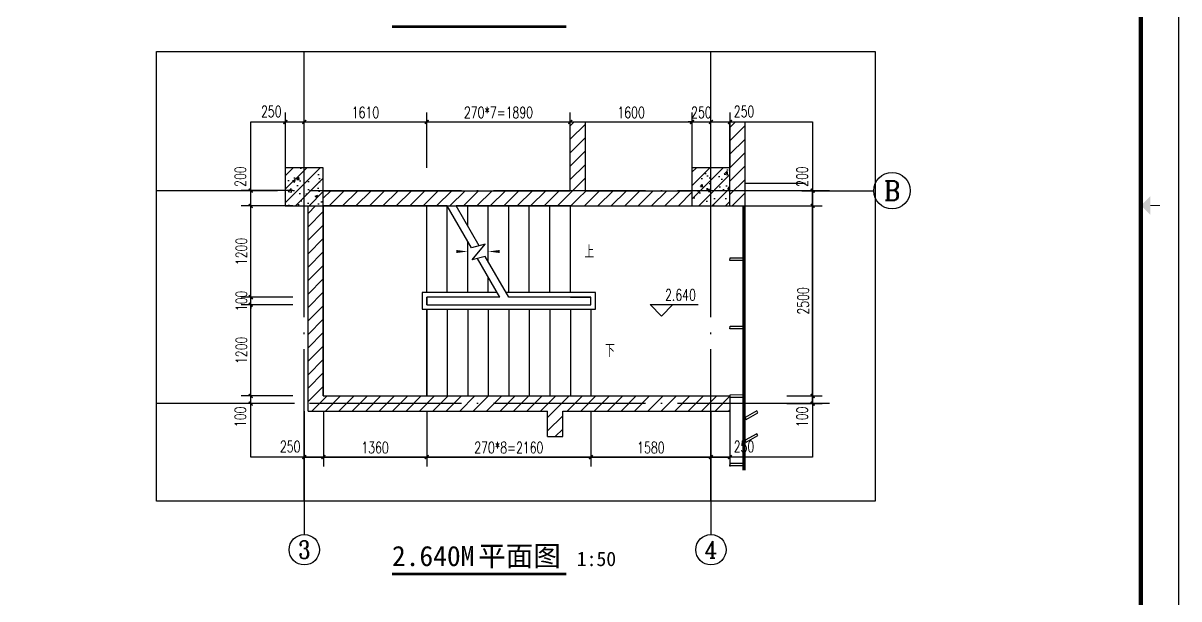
# Model space of a CAD drawing. Header units: millimetres. Extents: x -13830 to 215738, y -24143 to 193994.
# Drawn here: x 95143 to 110348, y 38759 to 46330 of the extents above; entities that cross this region are included whole.
import ezdxf
from ezdxf.enums import TextEntityAlignment as Align

# ---------------------------------------------------------------- set-up
doc = ezdxf.new("R2010")
doc.units = ezdxf.units.MM
doc.header["$LTSCALE"] = 100
doc.linetypes.add('DOTE', pattern=[2.42, 2, -0.2, 0.02, -0.2])
doc.layers.get('0').update_dxf_attribs({"linetype": 'CONTINUOUS'})
doc.layers.get('DEFPOINTS').update_dxf_attribs({"linetype": 'CONTINUOUS'})
for name, color, linetype in [('AXIS', 3, 'CONTINUOUS'), ('AXIS_TEXT', 7, 'CONTINUOUS'), ('COLUMN', 9, 'CONTINUOUS'), ('DIM_ELEV', 3, 'CONTINUOUS'), ('DIM_SYMB', 3, 'CONTINUOUS'), ('DOTE', 8, 'CONTINUOUS'), ('MCST 2F$0$A-_FLOR----_E-', 21, 'CONTINUOUS'), ('MCST 2F$0$A-_WIND----_E-', 4, 'CONTINUOUS'), ('PUB_DIM', 3, 'CONTINUOUS'), ('PUB_HATCH', 8, 'CONTINUOUS'), ('PUB_TEXT', 7, 'CONTINUOUS'), ('STAIR', 4, 'CONTINUOUS'), ('WALL', 2, 'CONTINUOUS'), ('图框', 7, 'CONTINUOUS')]:
    doc.layers.add(name, color=color, linetype=linetype)
doc.styles.add('_TCH_AXIS', font='COMPLEX', dxfattribs={"bigfont": 'GBCBIG'})
doc.styles.add('_TCH_DIM', font='SIMPLEX', dxfattribs={"bigfont": 'GBCBIG'})
doc.styles.add('_TCH_DIM_T3', font='SIMPLEX', dxfattribs={"width": 0.705882, "bigfont": 'GBCBIG'})
doc.styles.add('COMPLEX', font='COMPLEX')
doc.styles.add('黑体', font='')
doc.styles.get('黑体').set_extended_font_data('SimSun')
doc.dimstyles.new('_TCH_ARCH&&50', dxfattribs={"dimtxt": 148.75, "dimasz": 50, "dimexe": 125, "dimexo": 150, "dimgap": 50, "dimtad": 1, "dimdec": 0, "dimzin": 0, "dimdsep": 46, "dimtxsty": '_TCH_DIM_T3', "dimblk": 'ARCHTICK', "dimcen": 0.09, "dimclrt": 7, "dimazin": 2, "dimtfac": 1, "dimtdec": 0, "dimtix": 1, "dimtmove": 2, "dimatfit": 3, "dimfxl": 1, "dimtolj": 1, "dimtzin": 0, "dimarcsym": 0})
pattern_1 = [(45, (0, 0), (-88.38835, 88.38835), []), (50, (0, 0), (358.6301, -31.3761), [37.5, -412.5]), (355, (0, 0), (-69.3757, 376.0961), [30, -330]), (100.4514, (29.9, -2.6), (289.2547, 344.7198), [31.8701, -350.571]), (46.1842, (0, 100), (533.6205, -82.7595), [56.25, -618.75]), (96.6356, (44.47, 93.1), (467.3314, 487.059), [47.8051, -525.8565]), (351.1842, (0, 100), (467.331, 487.0593), [45, -495]), (21, (50, 75), (298.4535, -201.30945), [37.5, -412.5]), (326, (50, 75), (121.6577, 362.575), [30, -330]), (71.4514, (74.87, 58.22), (420.1113, 161.2652), [31.8701, -350.571]), (37.5, (0, 0), (6.07993, 166.44693), [0, -326, 0, -335, 0, -331.25]), (7.5, (0, 0), (131.53477, 197.20586), [0, -191, 0, -318.5, 0, -126.25]), (327.5, (-111.5, 0), (266.91122, -11.27744), [0, -125, 0, -390, 0, -517.5]), (317.5, (-161.5, 0), (291.5931, 50.0525), [0, -162.5, 0, -259, 0, -367.5])]
pattern_2 = [(45, (0, 89.76), (-88.38838, 88.38838), [])]

# ---------------------------------------------------------------- blocks, each defined once
blk = doc.blocks.new('TJAD_TK_A1')
at = {"layer": '图框'}
blk.add_line((1341.38, 950.45), (500.38, 950.45), dxfattribs=at)
at = {"layer": '图框', "const_width": 0.3}
blk.add_lwpolyline([(920.88, 942.95), (920.88, 945.45)], dxfattribs=at)
at = {"layer": '图框', "const_width": 1.2}
blk.add_lwpolyline([(1331.38, 940.45), (525.38, 940.45), (525.38, 366.45), (1331.38, 366.45)], close=True, dxfattribs=at)
at = {"layer": '图框'}
blk.add_solid([(918.38, 942.95), (923.38, 942.95), (920.88, 940.45)], dxfattribs=at)
blk = doc.blocks.new('180703-expo')
at = {"layer": '图框'}
blk.add_blockref('TJAD_TK_A1', (-500.38, -356.45), dxfattribs=at)
blk = doc.blocks.new('_AXISO')
blk.add_circle((0, 0), 0.5)
at = {"layer": 'AXIS_TEXT', "style": 'COMPLEX', "width": 1.041667}
blk.add_attdef('A', text='', height=0.56, dxfattribs=at).set_placement((-0.25, -0.28), (0.25, -0.28), align=Align.FIT)
blk = doc.blocks.new('MCST 2F$0$ELDERLY CARE MULLION')
at = {"layer": 'MCST 2F$0$A-_WIND----_E-'}
blk.add_lwpolyline([(155290, -76416), (155378, -76568), (155408, -76550), (155321, -76399)], close=True, dxfattribs=at)
blk = doc.blocks.new('A$C327C6D0A')
at = {"layer": 'MCST 2F$0$A-_WIND----_E-', "color": 8}
for points in [[(425, -3675), (425, -200)], [(450, -3675), (450, -200)]]:
    blk.add_lwpolyline(points, dxfattribs=at)
at = {"layer": 'MCST 2F$0$A-_WIND----_E-'}
blk.add_lwpolyline([(437, -3675), (437, -200)], dxfattribs=at)
for points in [[(617, -2921), (602, -2896), (450, -2983), (465, -3009)], [(617, -3221), (602, -3196), (450, -3283), (465, -3309)]]:
    blk.add_lwpolyline(points, close=True, dxfattribs=at)
at = {"xscale": -1, "rotation": 299.9999999999999}
for p in [(144249, -97195), (144249, -98095), (144249, -98995), (144249, -99895)]:
    blk.add_blockref('MCST 2F$0$ELDERLY CARE MULLION', p, dxfattribs=at)
blk = doc.blocks.new('_ArchTick')
at = {"color": 0, "linetype": 'ByBlock', "const_width": 0.4}
blk.add_lwpolyline([(-0.5, -0.5), (0.5, 0.5)], dxfattribs=at)
blk = doc.blocks.new('*D542')
at = {"layer": 'DEFPOINTS', "color": 0, "transparency": 16777216}
for p in [(98138, 41427), (98842, 41427), (98842, 41327)]:
    blk.add_point(p, dxfattribs=at)
at = {"layer": 'PUB_DIM', "color": 0, "lineweight": -2, "transparency": 16777216}
for p, q in [((98692, 41427), (98013, 41427)), ((98138, 41327), (98138, 41427)), ((98692, 41327), (98013, 41327))]:
    blk.add_line(p, q, dxfattribs=at)
at = {"layer": 'PUB_DIM', "color": 0, "lineweight": -2, "transparency": 16777216, "xscale": 50, "yscale": 50, "zscale": 50}
for p, rotation in [((98138, 41427), 90), ((98138, 41327), 270)]:
    blk.add_blockref('_ArchTick', p, dxfattribs=dict(at, rotation=rotation))
at = {"layer": 'PUB_DIM', "color": 7, "transparency": 16777216, "insert": (98001, 41152), "char_height": 148.8, "attachment_point": 5, "rotation": 90, "style": '_TCH_DIM_T3'}
blk.add_mtext('\\A1;100', dxfattribs=at)
blk = doc.blocks.new('*D543')
at = {"layer": 'DEFPOINTS', "color": 0, "transparency": 16777216}
for p in [(98138, 42627), (98842, 42627), (98842, 41427)]:
    blk.add_point(p, dxfattribs=at)
at = {"layer": 'PUB_DIM', "color": 0, "lineweight": -2, "transparency": 16777216}
for p, q in [((98692, 42627), (98013, 42627)), ((98138, 41427), (98138, 42627)), ((98692, 41427), (98013, 41427))]:
    blk.add_line(p, q, dxfattribs=at)
at = {"layer": 'PUB_DIM', "color": 0, "lineweight": -2, "transparency": 16777216, "xscale": 50, "yscale": 50, "zscale": 50}
for p, rotation in [((98138, 42627), 90), ((98138, 41427), 270)]:
    blk.add_blockref('_ArchTick', p, dxfattribs=dict(at, rotation=rotation))
at = {"layer": 'PUB_DIM', "color": 7, "transparency": 16777216, "insert": (98014, 42027), "char_height": 148.8, "attachment_point": 5, "rotation": 90, "style": '_TCH_DIM_T3'}
blk.add_mtext('\\A1;1200', dxfattribs=at)
blk = doc.blocks.new('*D544')
at = {"layer": 'DEFPOINTS', "color": 0, "transparency": 16777216}
for p in [(98138, 42727), (98842, 42727), (98842, 42627)]:
    blk.add_point(p, dxfattribs=at)
at = {"layer": 'PUB_DIM', "color": 0, "lineweight": -2, "transparency": 16777216}
for p, q in [((98692, 42727), (98013, 42727)), ((98138, 42727), (98138, 42777)), ((98138, 42627), (98138, 42727)), ((98692, 42627), (98013, 42627)), ((98138, 42627), (98138, 42577))]:
    blk.add_line(p, q, dxfattribs=at)
at = {"layer": 'PUB_DIM', "color": 0, "lineweight": -2, "transparency": 16777216, "xscale": 50, "yscale": 50, "zscale": 50}
for p, rotation in [((98138, 42727), 270), ((98138, 42627), 90)]:
    blk.add_blockref('_ArchTick', p, dxfattribs=dict(at, rotation=rotation))
at = {"layer": 'PUB_DIM', "color": 7, "transparency": 16777216, "insert": (98014, 42677), "char_height": 148.8, "attachment_point": 5, "rotation": 90, "style": '_TCH_DIM_T3'}
blk.add_mtext('\\A1;100', dxfattribs=at)
blk = doc.blocks.new('*D545')
at = {"layer": 'DEFPOINTS', "color": 0, "transparency": 16777216}
for p in [(98138, 43927), (98842, 43927), (98842, 42727)]:
    blk.add_point(p, dxfattribs=at)
at = {"layer": 'PUB_DIM', "color": 0, "lineweight": -2, "transparency": 16777216}
for p, q in [((98692, 43927), (98013, 43927)), ((98138, 42727), (98138, 43927)), ((98692, 42727), (98013, 42727))]:
    blk.add_line(p, q, dxfattribs=at)
at = {"layer": 'PUB_DIM', "color": 0, "lineweight": -2, "transparency": 16777216, "xscale": 50, "yscale": 50, "zscale": 50}
for p, rotation in [((98138, 43927), 90), ((98138, 42727), 270)]:
    blk.add_blockref('_ArchTick', p, dxfattribs=dict(at, rotation=rotation))
at = {"layer": 'PUB_DIM', "color": 7, "transparency": 16777216, "insert": (98014, 43327), "char_height": 148.8, "attachment_point": 5, "rotation": 90, "style": '_TCH_DIM_T3'}
blk.add_mtext('\\A1;1200', dxfattribs=at)
blk = doc.blocks.new('*D546')
at = {"layer": 'DEFPOINTS', "color": 0, "transparency": 16777216}
for p in [(98138, 44127), (98842, 44127), (98842, 43927)]:
    blk.add_point(p, dxfattribs=at)
at = {"layer": 'PUB_DIM', "color": 0, "lineweight": -2, "transparency": 16777216}
for p, q in [((98692, 44127), (98013, 44127)), ((98138, 43927), (98138, 44127)), ((98692, 43927), (98013, 43927))]:
    blk.add_line(p, q, dxfattribs=at)
at = {"layer": 'PUB_DIM', "color": 0, "lineweight": -2, "transparency": 16777216, "xscale": 50, "yscale": 50, "zscale": 50}
for p, rotation in [((98138, 44127), 90), ((98138, 43927), 270)]:
    blk.add_blockref('_ArchTick', p, dxfattribs=dict(at, rotation=rotation))
at = {"layer": 'PUB_DIM', "color": 7, "transparency": 16777216, "insert": (98001, 44312), "char_height": 148.8, "attachment_point": 5, "rotation": 90, "style": '_TCH_DIM_T3'}
blk.add_mtext('\\A1;200', dxfattribs=at)
blk = doc.blocks.new('*D547')
at = {"layer": 'DEFPOINTS', "color": 0, "transparency": 16777216}
for p in [(105042, 41427), (105530, 41427), (105042, 41327)]:
    blk.add_point(p, dxfattribs=at)
at = {"layer": 'PUB_DIM', "color": 0, "lineweight": -2, "transparency": 16777216}
for p, q in [((105192, 41427), (105655, 41427)), ((105530, 41327), (105530, 41427)), ((105192, 41327), (105655, 41327))]:
    blk.add_line(p, q, dxfattribs=at)
at = {"layer": 'PUB_DIM', "color": 0, "lineweight": -2, "transparency": 16777216, "xscale": 50, "yscale": 50, "zscale": 50}
for p, rotation in [((105530, 41427), 90), ((105530, 41327), 270)]:
    blk.add_blockref('_ArchTick', p, dxfattribs=dict(at, rotation=rotation))
at = {"layer": 'PUB_DIM', "color": 7, "transparency": 16777216, "insert": (105392, 41152), "char_height": 148.8, "attachment_point": 5, "rotation": 90, "style": '_TCH_DIM_T3'}
blk.add_mtext('\\A1;100', dxfattribs=at)
blk = doc.blocks.new('*D548')
at = {"layer": 'DEFPOINTS', "color": 0, "transparency": 16777216}
for p in [(105042, 43927), (105530, 43927), (105042, 41427)]:
    blk.add_point(p, dxfattribs=at)
at = {"layer": 'PUB_DIM', "color": 0, "lineweight": -2, "transparency": 16777216}
for p, q in [((105192, 43927), (105655, 43927)), ((105530, 41427), (105530, 43927)), ((105192, 41427), (105655, 41427))]:
    blk.add_line(p, q, dxfattribs=at)
at = {"layer": 'PUB_DIM', "color": 0, "lineweight": -2, "transparency": 16777216, "xscale": 50, "yscale": 50, "zscale": 50}
for p, rotation in [((105530, 43927), 90), ((105530, 41427), 270)]:
    blk.add_blockref('_ArchTick', p, dxfattribs=dict(at, rotation=rotation))
at = {"layer": 'PUB_DIM', "color": 7, "transparency": 16777216, "insert": (105405, 42677), "char_height": 148.8, "attachment_point": 5, "rotation": 90, "style": '_TCH_DIM_T3'}
blk.add_mtext('\\A1;2500', dxfattribs=at)
blk = doc.blocks.new('*D549')
at = {"layer": 'DEFPOINTS', "color": 0, "transparency": 16777216}
for p in [(105042, 44127), (105530, 44127), (105042, 43927)]:
    blk.add_point(p, dxfattribs=at)
at = {"layer": 'PUB_DIM', "color": 0, "lineweight": -2, "transparency": 16777216}
for p, q in [((105192, 44127), (105655, 44127)), ((105530, 43927), (105530, 44127)), ((105192, 43927), (105655, 43927))]:
    blk.add_line(p, q, dxfattribs=at)
at = {"layer": 'PUB_DIM', "color": 0, "lineweight": -2, "transparency": 16777216, "xscale": 50, "yscale": 50, "zscale": 50}
for p, rotation in [((105530, 44127), 90), ((105530, 43927), 270)]:
    blk.add_blockref('_ArchTick', p, dxfattribs=dict(at, rotation=rotation))
at = {"layer": 'PUB_DIM', "color": 7, "transparency": 16777216, "insert": (105392, 44312), "char_height": 148.8, "attachment_point": 5, "rotation": 90, "style": '_TCH_DIM_T3'}
blk.add_mtext('\\A1;200', dxfattribs=at)
blk = doc.blocks.new('*D550')
at = {"layer": 'DEFPOINTS', "color": 0, "transparency": 16777216}
for p in [(104192, 41377), (104442, 41377), (104442, 40623)]:
    blk.add_point(p, dxfattribs=at)
at = {"layer": 'PUB_DIM', "color": 0, "lineweight": -2, "transparency": 16777216}
for p, q in [((104192, 41227), (104192, 40498)), ((104442, 41227), (104442, 40498)), ((104192, 40623), (104442, 40623))]:
    blk.add_line(p, q, dxfattribs=at)
at = {"layer": 'PUB_DIM', "color": 0, "lineweight": -2, "transparency": 16777216, "xscale": 50, "yscale": 50, "zscale": 50, "rotation": 180}
blk.add_blockref('_ArchTick', (104192, 40623), dxfattribs=at)
at = {"layer": 'PUB_DIM', "color": 0, "lineweight": -2, "transparency": 16777216, "xscale": 50, "yscale": 50, "zscale": 50}
blk.add_blockref('_ArchTick', (104442, 40623), dxfattribs=at)
at = {"layer": 'PUB_DIM', "color": 7, "transparency": 16777216, "insert": (104627, 40761), "char_height": 148.8, "attachment_point": 5, "style": '_TCH_DIM_T3'}
blk.add_mtext('\\A1;250', dxfattribs=at)
blk = doc.blocks.new('*D551')
at = {"layer": 'DEFPOINTS', "color": 0, "transparency": 16777216}
for p in [(102613, 41377), (104192, 41377), (104192, 40623)]:
    blk.add_point(p, dxfattribs=at)
at = {"layer": 'PUB_DIM', "color": 0, "lineweight": -2, "transparency": 16777216}
for p, q in [((102613, 41227), (102613, 40498)), ((104192, 41227), (104192, 40498)), ((102613, 40623), (104192, 40623))]:
    blk.add_line(p, q, dxfattribs=at)
at = {"layer": 'PUB_DIM', "color": 0, "lineweight": -2, "transparency": 16777216, "xscale": 50, "yscale": 50, "zscale": 50, "rotation": 180}
blk.add_blockref('_ArchTick', (102613, 40623), dxfattribs=at)
at = {"layer": 'PUB_DIM', "color": 0, "lineweight": -2, "transparency": 16777216, "xscale": 50, "yscale": 50, "zscale": 50}
blk.add_blockref('_ArchTick', (104192, 40623), dxfattribs=at)
at = {"layer": 'PUB_DIM', "color": 7, "transparency": 16777216, "insert": (103402, 40748), "char_height": 148.8, "attachment_point": 5, "style": '_TCH_DIM_T3'}
blk.add_mtext('\\A1;1580', dxfattribs=at)
blk = doc.blocks.new('*D552')
at = {"layer": 'DEFPOINTS', "color": 0, "transparency": 16777216}
for p in [(100453, 41377), (102613, 41377), (102613, 40623)]:
    blk.add_point(p, dxfattribs=at)
at = {"layer": 'PUB_DIM', "color": 0, "lineweight": -2, "transparency": 16777216}
for p, q in [((100453, 41227), (100453, 40498)), ((102613, 41227), (102613, 40498)), ((100453, 40623), (102613, 40623))]:
    blk.add_line(p, q, dxfattribs=at)
at = {"layer": 'PUB_DIM', "color": 0, "lineweight": -2, "transparency": 16777216, "xscale": 50, "yscale": 50, "zscale": 50, "rotation": 180}
blk.add_blockref('_ArchTick', (100453, 40623), dxfattribs=at)
at = {"layer": 'PUB_DIM', "color": 0, "lineweight": -2, "transparency": 16777216, "xscale": 50, "yscale": 50, "zscale": 50}
blk.add_blockref('_ArchTick', (102613, 40623), dxfattribs=at)
at = {"layer": 'PUB_DIM', "color": 7, "transparency": 16777216, "insert": (101533, 40748), "char_height": 148.75, "attachment_point": 5, "style": '_TCH_DIM_T3'}
blk.add_mtext('\\A1;270*8=2160', dxfattribs=at)
blk = doc.blocks.new('*D553')
at = {"layer": 'DEFPOINTS', "color": 0, "transparency": 16777216}
for p in [(99093, 41377), (100453, 41377), (100453, 40623)]:
    blk.add_point(p, dxfattribs=at)
at = {"layer": 'PUB_DIM', "color": 0, "lineweight": -2, "transparency": 16777216}
for p, q in [((99093, 41227), (99093, 40498)), ((100453, 41227), (100453, 40498)), ((99093, 40623), (100453, 40623))]:
    blk.add_line(p, q, dxfattribs=at)
at = {"layer": 'PUB_DIM', "color": 0, "lineweight": -2, "transparency": 16777216, "xscale": 50, "yscale": 50, "zscale": 50, "rotation": 180}
blk.add_blockref('_ArchTick', (99093, 40623), dxfattribs=at)
at = {"layer": 'PUB_DIM', "color": 0, "lineweight": -2, "transparency": 16777216, "xscale": 50, "yscale": 50, "zscale": 50}
blk.add_blockref('_ArchTick', (100453, 40623), dxfattribs=at)
at = {"layer": 'PUB_DIM', "color": 7, "transparency": 16777216, "insert": (99773, 40748), "char_height": 148.8, "attachment_point": 5, "style": '_TCH_DIM_T3'}
blk.add_mtext('\\A1;1360', dxfattribs=at)
blk = doc.blocks.new('*D554')
at = {"layer": 'DEFPOINTS', "color": 0, "transparency": 16777216}
for p in [(98842, 41377), (99093, 41377), (99093, 40623)]:
    blk.add_point(p, dxfattribs=at)
at = {"layer": 'PUB_DIM', "color": 0, "lineweight": -2, "transparency": 16777216}
for p, q in [((98842, 41227), (98842, 40498)), ((99093, 41227), (99093, 40498)), ((98842, 40623), (99093, 40623))]:
    blk.add_line(p, q, dxfattribs=at)
at = {"layer": 'PUB_DIM', "color": 0, "lineweight": -2, "transparency": 16777216, "xscale": 50, "yscale": 50, "zscale": 50, "rotation": 180}
blk.add_blockref('_ArchTick', (98842, 40623), dxfattribs=at)
at = {"layer": 'PUB_DIM', "color": 0, "lineweight": -2, "transparency": 16777216, "xscale": 50, "yscale": 50, "zscale": 50}
blk.add_blockref('_ArchTick', (99093, 40623), dxfattribs=at)
at = {"layer": 'PUB_DIM', "color": 7, "transparency": 16777216, "insert": (98657, 40761), "char_height": 148.8, "attachment_point": 5, "style": '_TCH_DIM_T3'}
blk.add_mtext('\\A1;250', dxfattribs=at)
blk = doc.blocks.new('*D555')
at = {"layer": 'DEFPOINTS', "color": 0, "transparency": 16777216}
for p in [(98842, 45031), (98593, 44277), (98842, 44277)]:
    blk.add_point(p, dxfattribs=at)
at = {"layer": 'PUB_DIM', "color": 0, "lineweight": -2, "transparency": 16777216}
for p, q in [((98593, 44427), (98593, 45156)), ((98593, 45031), (98842, 45031)), ((98842, 44427), (98842, 45156))]:
    blk.add_line(p, q, dxfattribs=at)
at = {"layer": 'PUB_DIM', "color": 0, "lineweight": -2, "transparency": 16777216, "xscale": 50, "yscale": 50, "zscale": 50, "rotation": 180}
blk.add_blockref('_ArchTick', (98593, 45031), dxfattribs=at)
at = {"layer": 'PUB_DIM', "color": 0, "lineweight": -2, "transparency": 16777216, "xscale": 50, "yscale": 50, "zscale": 50}
blk.add_blockref('_ArchTick', (98842, 45031), dxfattribs=at)
at = {"layer": 'PUB_DIM', "color": 7, "transparency": 16777216, "insert": (98408, 45168), "char_height": 148.8, "attachment_point": 5, "style": '_TCH_DIM_T3'}
blk.add_mtext('\\A1;250', dxfattribs=at)
blk = doc.blocks.new('*D556')
at = {"layer": 'DEFPOINTS', "color": 0, "transparency": 16777216}
for p in [(100453, 45031), (98842, 44277), (100453, 44277)]:
    blk.add_point(p, dxfattribs=at)
at = {"layer": 'PUB_DIM', "color": 0, "lineweight": -2, "transparency": 16777216}
for p, q in [((98842, 44427), (98842, 45156)), ((98842, 45031), (100453, 45031)), ((100453, 44427), (100453, 45156))]:
    blk.add_line(p, q, dxfattribs=at)
at = {"layer": 'PUB_DIM', "color": 0, "lineweight": -2, "transparency": 16777216, "xscale": 50, "yscale": 50, "zscale": 50, "rotation": 180}
blk.add_blockref('_ArchTick', (98842, 45031), dxfattribs=at)
at = {"layer": 'PUB_DIM', "color": 0, "lineweight": -2, "transparency": 16777216, "xscale": 50, "yscale": 50, "zscale": 50}
blk.add_blockref('_ArchTick', (100453, 45031), dxfattribs=at)
at = {"layer": 'PUB_DIM', "color": 7, "transparency": 16777216, "insert": (99647, 45155), "char_height": 148.8, "attachment_point": 5, "style": '_TCH_DIM_T3'}
blk.add_mtext('\\A1;1610', dxfattribs=at)
blk = doc.blocks.new('*D557')
at = {"layer": 'DEFPOINTS', "color": 0, "transparency": 16777216}
for p in [(102342, 45031), (100453, 44277), (102342, 44277)]:
    blk.add_point(p, dxfattribs=at)
at = {"layer": 'PUB_DIM', "color": 0, "lineweight": -2, "transparency": 16777216}
for p, q in [((100453, 44427), (100453, 45156)), ((100453, 45031), (102342, 45031)), ((102342, 44427), (102342, 45156))]:
    blk.add_line(p, q, dxfattribs=at)
at = {"layer": 'PUB_DIM', "color": 0, "lineweight": -2, "transparency": 16777216, "xscale": 50, "yscale": 50, "zscale": 50, "rotation": 180}
blk.add_blockref('_ArchTick', (100453, 45031), dxfattribs=at)
at = {"layer": 'PUB_DIM', "color": 0, "lineweight": -2, "transparency": 16777216, "xscale": 50, "yscale": 50, "zscale": 50}
blk.add_blockref('_ArchTick', (102342, 45031), dxfattribs=at)
at = {"layer": 'PUB_DIM', "color": 7, "transparency": 16777216, "insert": (101397, 45155), "char_height": 148.75, "attachment_point": 5, "style": '_TCH_DIM_T3'}
blk.add_mtext('\\A1;270*7=1890', dxfattribs=at)
blk = doc.blocks.new('*D558')
at = {"layer": 'DEFPOINTS', "color": 0, "transparency": 16777216}
for p in [(103943, 45031), (102342, 44277), (103943, 44277)]:
    blk.add_point(p, dxfattribs=at)
at = {"layer": 'PUB_DIM', "color": 0, "lineweight": -2, "transparency": 16777216}
for p, q in [((102342, 44427), (102342, 45156)), ((102342, 45031), (103943, 45031)), ((103943, 44427), (103943, 45156))]:
    blk.add_line(p, q, dxfattribs=at)
at = {"layer": 'PUB_DIM', "color": 0, "lineweight": -2, "transparency": 16777216, "xscale": 50, "yscale": 50, "zscale": 50, "rotation": 180}
blk.add_blockref('_ArchTick', (102342, 45031), dxfattribs=at)
at = {"layer": 'PUB_DIM', "color": 0, "lineweight": -2, "transparency": 16777216, "xscale": 50, "yscale": 50, "zscale": 50}
blk.add_blockref('_ArchTick', (103943, 45031), dxfattribs=at)
at = {"layer": 'PUB_DIM', "color": 7, "transparency": 16777216, "insert": (103142, 45155), "char_height": 148.8, "attachment_point": 5, "style": '_TCH_DIM_T3'}
blk.add_mtext('\\A1;1600', dxfattribs=at)
blk = doc.blocks.new('*D559')
at = {"layer": 'DEFPOINTS', "color": 0, "transparency": 16777216}
for p in [(104192, 45031), (103943, 44277), (104192, 44277)]:
    blk.add_point(p, dxfattribs=at)
at = {"layer": 'PUB_DIM', "color": 0, "lineweight": -2, "transparency": 16777216}
for p, q in [((103943, 45031), (103893, 45031)), ((103943, 44427), (103943, 45156)), ((103943, 45031), (104192, 45031)), ((104192, 44427), (104192, 45156)), ((104192, 45031), (104242, 45031))]:
    blk.add_line(p, q, dxfattribs=at)
at = {"layer": 'PUB_DIM', "color": 0, "lineweight": -2, "transparency": 16777216, "xscale": 50, "yscale": 50, "zscale": 50}
blk.add_blockref('_ArchTick', (103943, 45031), dxfattribs=at)
at = {"layer": 'PUB_DIM', "color": 0, "lineweight": -2, "transparency": 16777216, "xscale": 50, "yscale": 50, "zscale": 50, "rotation": 180}
blk.add_blockref('_ArchTick', (104192, 45031), dxfattribs=at)
at = {"layer": 'PUB_DIM', "color": 7, "transparency": 16777216, "insert": (104067, 45155), "char_height": 148.8, "attachment_point": 5, "style": '_TCH_DIM_T3'}
blk.add_mtext('\\A1;250', dxfattribs=at)
blk = doc.blocks.new('*D560')
at = {"layer": 'DEFPOINTS', "color": 0, "transparency": 16777216}
for p in [(104443, 45031), (104192, 44277), (104443, 44277)]:
    blk.add_point(p, dxfattribs=at)
at = {"layer": 'PUB_DIM', "color": 0, "lineweight": -2, "transparency": 16777216}
for p, q in [((104192, 44427), (104192, 45156)), ((104192, 45031), (104443, 45031)), ((104443, 44427), (104443, 45156))]:
    blk.add_line(p, q, dxfattribs=at)
at = {"layer": 'PUB_DIM', "color": 0, "lineweight": -2, "transparency": 16777216, "xscale": 50, "yscale": 50, "zscale": 50, "rotation": 180}
blk.add_blockref('_ArchTick', (104192, 45031), dxfattribs=at)
at = {"layer": 'PUB_DIM', "color": 0, "lineweight": -2, "transparency": 16777216, "xscale": 50, "yscale": 50, "zscale": 50}
blk.add_blockref('_ArchTick', (104443, 45031), dxfattribs=at)
at = {"layer": 'PUB_DIM', "color": 7, "transparency": 16777216, "insert": (104628, 45168), "char_height": 148.8, "attachment_point": 5, "style": '_TCH_DIM_T3'}
blk.add_mtext('\\A1;250', dxfattribs=at)

msp = doc.modelspace()

# ---------------------------------------------------------------- hatches: boundary and pattern name
at = {"layer": 'PUB_HATCH'}
h = msp.add_hatch(dxfattribs=at)
h.set_pattern_fill('普通砖', color=256, scale=50, style=0)
h.set_pattern_definition(pattern_2)
h.paths.add_polyline_path([(102442.2, 44060.2), (102542.2, 44126.8), (102542.2, 45030.5), (102342.2, 45030.5), (102342.2, 44126.8)])
h = msp.add_hatch(dxfattribs=at)
h.set_pattern_fill('普通砖', color=256, scale=50, style=0)
h.set_pattern_definition(pattern_2)
h.paths.add_polyline_path([(104642.6, 43926.8), (104642.6, 45030.5), (104442.6, 45030.5), (104442.6, 43926.8)])
h = msp.add_hatch(dxfattribs=at)
h.set_pattern_fill('钢筋混凝土', color=256, scale=50, style=0)
h.set_pattern_definition(pattern_1)
h.paths.add_polyline_path([(98592.6, 43926.8), (99092.6, 43926.8), (99092.6, 44426.8), (98592.6, 44426.8)])
h = msp.add_hatch(dxfattribs=at)
h.set_pattern_fill('钢筋混凝土', color=256, scale=50, style=0)
h.set_pattern_definition(pattern_1)
h.paths.add_polyline_path([(103942.6, 43926.8), (104442.6, 43926.8), (104442.6, 44426.8), (103942.6, 44426.8)])
h = msp.add_hatch(dxfattribs=at)
h.set_pattern_fill('普通砖', color=256, scale=50, style=0)
h.set_pattern_definition(pattern_2)
h.paths.add_polyline_path([(99092.6, 44126.8), (99092.6, 43926.8), (102442.2, 43926.8), (102442.2, 44060.2), (102342.2, 44126.8)])
h = msp.add_hatch(dxfattribs=at)
h.set_pattern_fill('普通砖', color=256, scale=50, style=0)
h.set_pattern_definition(pattern_2)
h.paths.add_polyline_path([(102442.2, 44060.2), (102442.2, 43926.8), (103942.6, 43926.8), (103942.6, 44126.8), (102542.2, 44126.8)])
h = msp.add_hatch(dxfattribs=at)
h.set_pattern_fill('普通砖', color=256, scale=50, style=0)
h.set_pattern_definition(pattern_2)
h.paths.add_polyline_path([(99092.6, 43926.8), (98892.6, 43926.8), (98892.6, 41226.8), (99092.6, 41426.8)])
h = msp.add_hatch(dxfattribs=at)
h.set_pattern_fill('普通砖', color=256, scale=50, style=0)
h.set_pattern_definition(pattern_2)
h.paths.add_polyline_path([(99092.6, 41426.8), (98892.6, 41226.8), (102042.2, 41226.8), (102142.2, 41293.5), (102142.2, 41426.8)])
h = msp.add_hatch(dxfattribs=at)
h.set_pattern_fill('普通砖', color=256, scale=50, style=0)
h.set_pattern_definition(pattern_2)
h.paths.add_polyline_path([(102142.2, 41293.5), (102242.2, 41226.8), (104442.2, 41226.8), (104442.2, 41426.8), (102142.2, 41426.8)])
h = msp.add_hatch(dxfattribs=at)
h.set_pattern_fill('普通砖', color=256, scale=50, style=0)
h.set_pattern_definition(pattern_2)
h.paths.add_polyline_path([(102242.2, 40892.6), (102242.2, 41226.8), (102142.2, 41293.5), (102042.2, 41226.8), (102042.2, 40892.6)])

# ---------------------------------------------------------------- linework, layer by layer
at = {"layer": 'AXIS'}
for p, q in [((105388.3, 44126.8), (106334.2, 44126.8)), ((98842.2, 40604.9), (98842.2, 39604.9)), ((104192.2, 40604.9), (104192.2, 39604.9))]:
    msp.add_line(p, q, dxfattribs=at)
at = {"layer": 'COLUMN'}
for p, q in [((99092.6, 44426.8), (98592.6, 44426.8)), ((98592.6, 44426.8), (98592.6, 43926.8)), ((99092.6, 43926.8), (99092.6, 44426.8)), ((104442.6, 44426.8), (103942.6, 44426.8)), ((103942.6, 44426.8), (103942.6, 43926.8)), ((104442.6, 43926.8), (104442.6, 44426.8)), ((98592.6, 43926.8), (99092.6, 43926.8)), ((103942.6, 43926.8), (104442.6, 43926.8))]:
    msp.add_line(p, q, dxfattribs=at)
at = {"layer": 'DEFPOINTS', "color": 8}
for points in [[(96898.3, 45956.5), (106351.5, 45956.5), (106351.5, 40041.8), (96898.3, 40041.8)], [(98138.5, 45030.5), (105529.5, 45030.5), (105529.5, 40623.2), (98138.5, 40623.2)]]:
    msp.add_lwpolyline(points, close=True, dxfattribs=at)
at = {"layer": 'DIM_ELEV'}
for p, q in [((103540.5, 42478.5), (103390.5, 42628.5)), ((103390.5, 42628.5), (104023.5, 42628.5)), ((103540.5, 42478.5), (103690.5, 42628.5))]:
    msp.add_line(p, q, dxfattribs=at)
at = {"layer": 'DIM_SYMB', "const_width": 35}
for points in [[(99995.4, 46283.2), (102287.9, 46283.2)], [(99995.4, 39084.3), (102287.9, 39084.3)]]:
    msp.add_lwpolyline(points, dxfattribs=at)
at = {"layer": 'DIM_SYMB'}
for points in [[(102747.6, 42026.8, 0, 0, 0), (99772.6, 42026.8, 0, 0, 0), (99772.6, 43326.8, 0, 0, 0), (100992.6, 43326.8, 0, 40, 0), (100842.6, 43326.8, 0, 0, 0)], [(102477.6, 43326.8, 0, 0, 0), (101262.6, 43326.8, 0, 40, 0), (101412.6, 43326.8, 0, 0, 0)]]:
    msp.add_lwpolyline(points, format="xyseb", dxfattribs=at)
at = {"layer": 'DOTE', "linetype": 'DOTE', "ltscale": 10}
for p, q in [((98842.2, 40041.8), (98842.2, 45956.5)), ((104192.2, 40041.8), (104192.2, 45956.5)), ((105751.5, 44126.8), (96898.3, 44126.8)), ((105751.5, 41326.8), (96898.3, 41326.8))]:
    msp.add_line(p, q, dxfattribs=at)
at = {"layer": 'MCST 2F$0$A-_FLOR----_E-'}
for points in [[(104642.2, 44226.8), (105435.2, 44226.8)], [(104642.2, 43926.8), (105435.2, 43926.8)]]:
    msp.add_lwpolyline(points, dxfattribs=at)
at = {"layer": 'STAIR'}
for p, q in [((100452.6, 43926.8), (99092.6, 43926.8)), ((99092.6, 43926.8), (99092.6, 41426.8)), ((100723.5, 43926.8), (100452.6, 43926.8)), ((100452.6, 42786.8), (100452.6, 43926.8)), ((100452.6, 42786.8), (100452.6, 43926.8)), ((100722.6, 42786.8), (100722.6, 43926.8)), ((101042.7, 43374), (100723.5, 43926.8)), ((102342.6, 43926.8), (100838.9, 43926.8)), ((101142.7, 43400.8), (100838.9, 43926.8)), ((100992.6, 43660.7), (100992.6, 43926.8)), ((101262.6, 43193), (101262.6, 43926.8)), ((101532.6, 42786.8), (101532.6, 43926.8)), ((101802.6, 42786.8), (101802.6, 43926.8)), ((102072.6, 42786.8), (102072.6, 43926.8)), ((102342.6, 42786.8), (102342.6, 43926.8)), ((100992.6, 42786.8), (100992.6, 43460.7)), ((101223.1, 43422.3), (101042.7, 43374)), ((101050.2, 43216.3), (101223.1, 43422.3)), ((101222.5, 43262.4), (101050.2, 43216.3)), ((101416.3, 42726.8), (101122.5, 43235.6)), ((101531.8, 42726.8), (101222.5, 43262.4)), ((101262.6, 42786.8), (101262.6, 42993)), ((101381.7, 42786.8), (100392.6, 42786.8)), ((100392.6, 42786.8), (100392.6, 42566.8)), ((101416.3, 42726.8), (100452.6, 42726.8)), ((101416.3, 42726.8), (100452.6, 42726.8)), ((100452.6, 42726.8), (100452.6, 42626.8)), ((100452.6, 42626.8), (100452.6, 42726.8)), ((102672.6, 42786.8), (101497.1, 42786.8)), ((102342.6, 42726.8), (101531.8, 42726.8)), ((102612.6, 42726.8), (101531.8, 42726.8)), ((102342.6, 42726.8), (102612.6, 42726.8)), ((102612.6, 42626.8), (102612.6, 42726.8)), ((102672.6, 42566.8), (102672.6, 42786.8)), ((100452.6, 42626.8), (102612.6, 42626.8)), ((100452.6, 42626.8), (102612.6, 42626.8)), ((100392.6, 42566.8), (102672.6, 42566.8)), ((100452.6, 42566.8), (100452.6, 41426.8)), ((100452.6, 41426.8), (100452.6, 42566.8)), ((100722.6, 42566.8), (100722.6, 41426.8)), ((100992.6, 42566.8), (100992.6, 41426.8)), ((101262.6, 42566.8), (101262.6, 41426.8)), ((101532.6, 42566.8), (101532.6, 41426.8)), ((101802.6, 42566.8), (101802.6, 41426.8)), ((102072.6, 42566.8), (102072.6, 41426.8)), ((102342.6, 42566.8), (102342.6, 41426.8)), ((102612.6, 42566.8), (102612.6, 41426.8)), ((99092.6, 41426.8), (100452.6, 41426.8)), ((100452.6, 41426.8), (102612.6, 41426.8))]:
    msp.add_line(p, q, dxfattribs=at)
at = {"layer": 'WALL'}
for p, q in [((102342.2, 44126.8), (102342.2, 45030.5)), ((102342.2, 45030.5), (102542.2, 45030.5)), ((102542.2, 44126.8), (102542.2, 45030.5)), ((104442.6, 43926.8), (104442.6, 45030.5)), ((104442.6, 45030.5), (104642.6, 45030.5)), ((104642.6, 43926.8), (104642.6, 45030.5)), ((99092.6, 44126.8), (102342.2, 44126.8)), ((102542.2, 44126.8), (103942.6, 44126.8)), ((98892.6, 41226.8), (98892.6, 43926.8)), ((99092.6, 41426.8), (99092.6, 43926.8)), ((99092.6, 43926.8), (102442.2, 43926.8)), ((102442.2, 43926.8), (103942.6, 43926.8)), ((104442.6, 43926.8), (104642.6, 43926.8)), ((99092.6, 41426.8), (102142.2, 41426.8)), ((102142.2, 41426.8), (104442.2, 41426.8)), ((104442.2, 41426.8), (104442.2, 41226.8)), ((98892.6, 41226.8), (102042.2, 41226.8)), ((102042.2, 40892.6), (102042.2, 41226.8)), ((102242.2, 40892.6), (102242.2, 41226.8)), ((102242.2, 41226.8), (104442.2, 41226.8)), ((102042.2, 40892.6), (102242.2, 40892.6))]:
    msp.add_line(p, q, dxfattribs=at)

# ---------------------------------------------------------------- block references
at = {"xscale": 50, "yscale": 50, "zscale": 50, "rotation": 270}
msp.add_blockref('180703-expo', (80648.2, 64957.2), dxfattribs=at)
msp.add_blockref('A$C327C6D0A', (104192.2, 44126.8))
at = {"layer": 'AXIS'}
ref = msp.add_blockref('_AXISO', (106574.2, 44126.8), dxfattribs=dict(at, xscale=480, yscale=480, zscale=480))
ref.add_attrib('A', 'B', dxfattribs={"layer": 'AXIS_TEXT', "height": 261.2, "style": '_TCH_AXIS'}).set_placement((106468.5, 43996.3), (106679.9, 43996.3), align=Align.FIT)
ref = msp.add_blockref('_AXISO', (98842.2, 39404.9), dxfattribs=dict(at, xscale=400, yscale=400, zscale=400))
ref.add_attrib('A', '3', dxfattribs={"layer": 'AXIS_TEXT', "height": 233, "style": '_TCH_AXIS'}).set_placement((98764.5, 39288.4), (98919.8, 39288.4), align=Align.FIT)
ref = msp.add_blockref('_AXISO', (104192.2, 39404.9), dxfattribs=dict(at, xscale=400, yscale=400, zscale=400))
ref.add_attrib('A', '4', dxfattribs={"layer": 'AXIS_TEXT', "height": 222.7, "style": '_TCH_AXIS'}).set_placement((104107.3, 39293.5), (104277, 39293.5), align=Align.FIT)

# ---------------------------------------------------------------- texts
at = {"layer": 'PUB_TEXT'}
for s, height, style, p in [('上', 168.8, '_TCH_DIM', (102530.1, 43239.3)), ('下', 168.8, '_TCH_DIM', (102800.1, 41939.3)), ('2.640M', 265.82, '黑体', (99995.4, 39189.8)), ('平面图', 265.82, '黑体', (101129.5, 39189.8)), ('1:50', 189.87, '黑体', (102427.9, 39189.8))]:
    msp.add_text(s, height=height, dxfattribs=dict(at, style=style)).set_placement(p)
at = {"layer": 'PUB_TEXT', "style": '_TCH_DIM', "width": 0.705882}
msp.add_text('2.640', height=148.75, dxfattribs=at).set_placement((103588.5, 42681))

# ---------------------------------------------------------------- dimensions: what is measured, and where the dimension line sits
at = {"layer": 'PUB_DIM'}
for base, p1, p2, angle, picture, middle in [((98842.2, 45030.5), (98592.6, 44276.8), (98842.2, 44276.8), 0, '*D555', (98407.6, 45168)), ((104442.6, 45030.5), (104192.2, 44276.8), (104442.6, 44276.8), 0, '*D560', (104627.6, 45168)), ((98138.5, 44126.8), (98842.2, 43926.8), (98842.2, 44126.8), 90, '*D546', (98001, 44311.8)), ((105529.5, 44126.8), (105042.2, 43926.8), (105042.2, 44126.8), 90, '*D549', (105392, 44311.8)), ((98138.5, 41426.8), (98842.2, 41326.8), (98842.2, 41426.8), 90, '*D542', (98001, 41151.8)), ((99092.6, 40623.2), (98842.2, 41376.8), (99092.6, 41376.8), 0, '*D554', (98657.2, 40760.7)), ((104442.2, 40623.2), (104192.2, 41376.8), (104442.2, 41376.8), 0, '*D550', (104627.2, 40760.7)), ((105529.5, 41426.8), (105042.2, 41326.8), (105042.2, 41426.8), 90, '*D547', (105392, 41151.8))]:
    dim = msp.add_linear_dim(base=base, p1=p1, p2=p2, angle=angle, dimstyle='_TCH_ARCH&&50', dxfattribs=at)
    dim.commit()
    dim.dimension.update_dxf_attribs({"geometry": picture, "text_midpoint": middle, "dimtype": 129})
for p1, p2, distance, picture, middle in [((98842.2, 44276.8), (100452.6, 44276.8), 753.7, '*D556', (99647.4, 45154.9)), ((102342.2, 44276.8), (103942.6, 44276.8), 753.7, '*D558', (103142.4, 45154.9)), ((103942.6, 44276.8), (104192.2, 44276.8), 753.7, '*D559', (104067.4, 45154.9)), ((98842.2, 42726.8), (98842.2, 43926.8), 703.7, '*D545', (98014.1, 43326.8)), ((105042.2, 41426.8), (105042.2, 43926.8), -487.4, '*D548', (105405.1, 42676.8)), ((98842.2, 42626.8), (98842.2, 42726.8), 703.7, '*D544', (98014.1, 42676.8)), ((98842.2, 41426.8), (98842.2, 42626.8), 703.7, '*D543', (98014.1, 42026.8)), ((99092.6, 41376.8), (100452.6, 41376.8), -753.7, '*D553', (99772.6, 40747.5)), ((102612.6, 41376.8), (104192.2, 41376.8), -753.7, '*D551', (103402.4, 40747.5))]:
    dim = msp.add_aligned_dim(p1=p1, p2=p2, distance=distance, dimstyle='_TCH_ARCH&&50', dxfattribs=at)
    dim.commit()
    dim.dimension.update_dxf_attribs({"geometry": picture, "text_midpoint": middle})
for p1, p2, distance, text, picture, middle in [((100452.6, 44276.8), (102342.2, 44276.8), 753.7, '270*7=1890', '*D557', (101397.4, 45154.9)), ((100452.6, 41376.8), (102612.6, 41376.8), -753.7, '270*8=2160', '*D552', (101532.6, 40747.5))]:
    dim = msp.add_aligned_dim(p1=p1, p2=p2, distance=distance, text=text, dimstyle='_TCH_ARCH&&50', dxfattribs=at)
    dim.commit()
    dim.dimension.update_dxf_attribs({"geometry": picture, "text_midpoint": middle})

doc.saveas('drawing.dxf')
